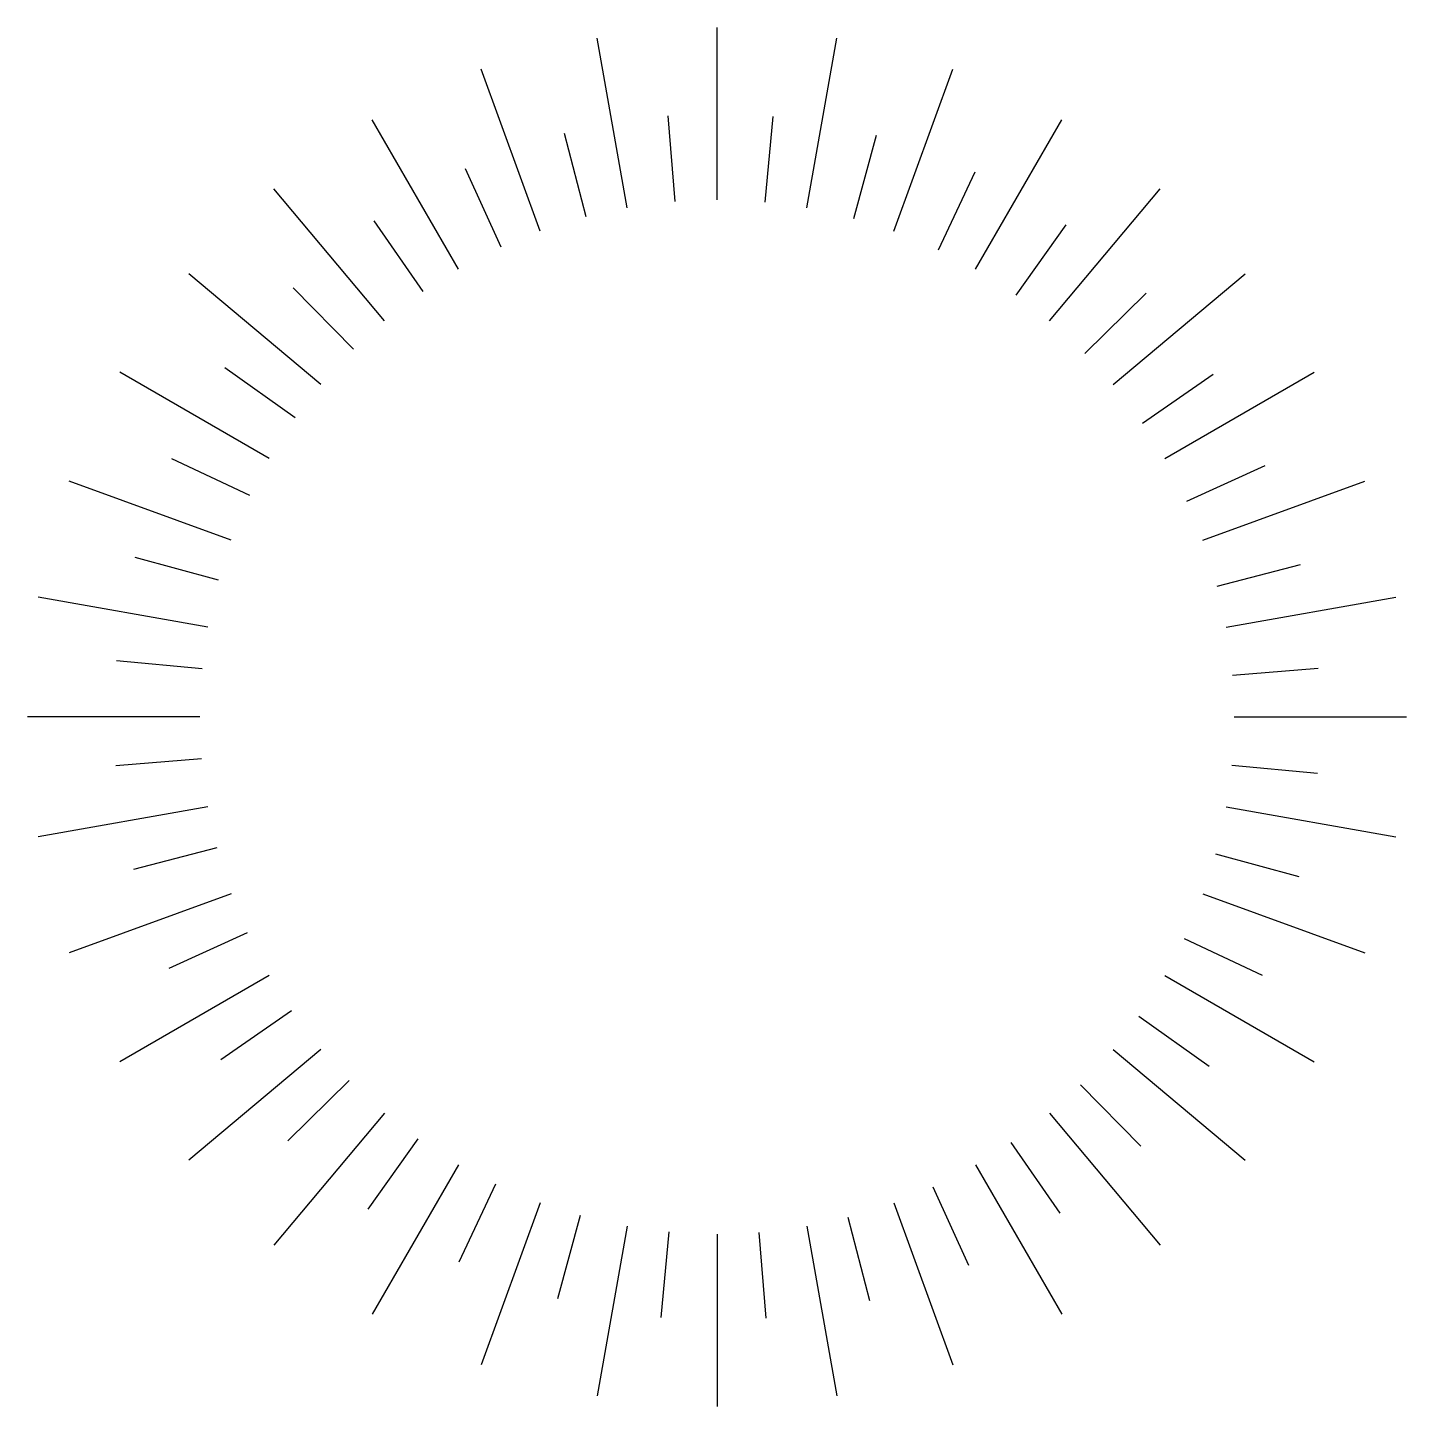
# Model space of a CAD drawing. Extents: x -1200 to 1200, y -1200 to 1200.
import ezdxf

# ---------------------------------------------------------------- set-up
doc = ezdxf.new("R2010")
doc.units = 0
doc.header["$LTSCALE"] = 1000
doc.header["$MEASUREMENT"] = 0
doc.layers.get('0').update_dxf_attribs({"linetype": 'CONTINUOUS'})

msp = doc.modelspace()

# ---------------------------------------------------------------- linework, layer by layer
for p, q in [((-156.3, 886.3), (-208.4, 1181.8)), ((0, 900), (0, 1200)), ((156.3, 886.3), (208.4, 1181.8)), ((-307.8, 845.7), (-410.4, 1127.6)), ((307.8, 845.7), (410.4, 1127.6)), ((-450, 779.4), (-600, 1039.2)), ((-73, 897), (-85.1, 1046.5)), ((83.9, 896.1), (97.9, 1045.4)), ((450, 779.4), (600, 1039.2)), ((-227.6, 870.7), (-265.6, 1015.9)), ((238.2, 867.9), (277.9, 1012.5)), ((-375.4, 818), (-437.9, 954.3)), ((385.3, 813.3), (449.5, 948.9)), ((-578.5, 689.4), (-771.3, 919.3)), ((578.5, 689.4), (771.3, 919.3)), ((-511.7, 740.4), (-597, 863.8)), ((520.7, 734.1), (607.5, 856.4)), ((-689.4, 578.5), (-919.3, 771.3)), ((689.4, 578.5), (919.3, 771.3)), ((-632.5, 640.3), (-737.9, 747)), ((640.3, 632.5), (747, 737.9)), ((-734.1, 520.7), (-856.4, 607.5)), ((-779.4, 450), (-1039.2, 600)), ((740.4, 511.7), (863.8, 597)), ((779.4, 450), (1039.2, 600)), ((-813.3, 385.3), (-948.9, 449.5)), ((818, 375.4), (954.3, 437.9)), ((-845.7, 307.8), (-1127.6, 410.4)), ((845.7, 307.8), (1127.6, 410.4)), ((-867.9, 238.2), (-1012.5, 277.9)), ((870.7, 227.6), (1015.9, 265.6)), ((-886.3, 156.3), (-1181.8, 208.4)), ((886.3, 156.3), (1181.8, 208.4)), ((-896.1, 83.9), (-1045.4, 97.9)), ((897, 73), (1046.5, 85.1)), ((-900, 0), (-1200, 0)), ((900, 0), (1200, 0)), ((-897, -73), (-1046.5, -85.1)), ((896.1, -83.9), (1045.4, -97.9)), ((-886.3, -156.3), (-1181.8, -208.4)), ((886.3, -156.3), (1181.8, -208.4)), ((-870.7, -227.6), (-1015.9, -265.6)), ((867.9, -238.2), (1012.5, -277.9)), ((-845.7, -307.8), (-1127.6, -410.4)), ((845.7, -307.8), (1127.6, -410.4)), ((-818, -375.4), (-954.3, -437.9)), ((813.3, -385.3), (948.9, -449.5)), ((-779.4, -450), (-1039.2, -600)), ((779.4, -450), (1039.2, -600)), ((-740.4, -511.7), (-863.8, -597)), ((734.1, -520.7), (856.4, -607.5)), ((-689.4, -578.5), (-919.3, -771.3)), ((689.4, -578.5), (919.3, -771.3)), ((-640.3, -632.5), (-747, -737.9)), ((632.5, -640.3), (737.9, -747)), ((-578.5, -689.4), (-771.3, -919.3)), ((578.5, -689.4), (771.3, -919.3)), ((-520.7, -734.1), (-607.5, -856.4)), ((511.7, -740.4), (597, -863.8)), ((-450, -779.4), (-600, -1039.2)), ((450, -779.4), (600, -1039.2)), ((-385.3, -813.3), (-449.5, -948.9)), ((375.4, -818), (437.9, -954.3)), ((-307.8, -845.7), (-410.4, -1127.6)), ((307.8, -845.7), (410.4, -1127.6)), ((-238.2, -867.9), (-277.9, -1012.5)), ((-156.3, -886.3), (-208.4, -1181.8)), ((156.3, -886.3), (208.4, -1181.8)), ((227.6, -870.7), (265.6, -1015.9)), ((-83.9, -896.1), (-97.9, -1045.4)), ((0, -900), (0, -1200)), ((73, -897), (85.1, -1046.5))]:
    msp.add_line(p, q)

doc.saveas('drawing.dxf')
